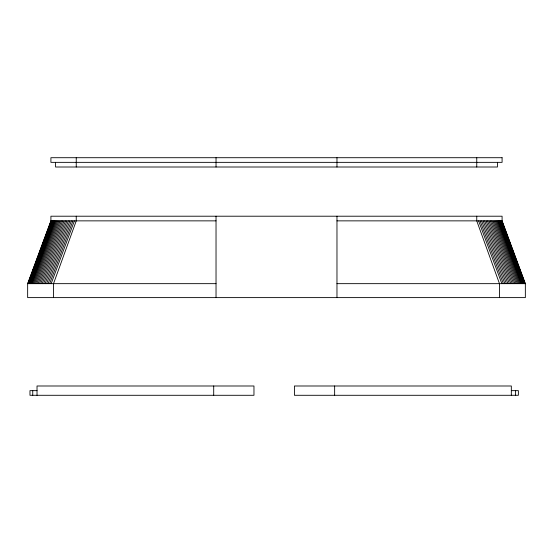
<?xml version="1.0" encoding="UTF-8"?>
<svg xmlns="http://www.w3.org/2000/svg" width="553" height="553" viewBox="0 0 553 553"><rect width="100%" height="100%" fill="white"/><g stroke="black" fill="none" stroke-linecap="round" stroke-linejoin="round"><path stroke-width="0.83" d="M27.65 283.661L50.911 220.861L50.911 216.209L502.089 216.209L502.089 220.861L525.35 283.661L525.35 297.611L27.65 297.611L27.65 283.661L216.029 283.661M27.837 283.661L51.097 220.861M28.099 283.661L51.353 220.861M28.445 283.661L51.706 220.861M28.894 283.661L52.155 220.861M29.44 283.661L52.701 220.861M30.076 283.661L53.337 220.861M30.802 283.661L54.063 220.861M31.618 283.661L54.878 220.861M32.516 283.661L55.777 220.861M33.498 283.661L56.752 220.861M34.549 283.661L57.809 220.861M35.675 283.661L58.936 220.861M36.864 283.661L60.125 220.861M38.122 283.661L61.376 220.861M39.429 283.661L62.683 220.861M40.784 283.661L64.044 220.861M42.187 283.661L65.448 220.861M43.632 283.661L66.885 220.861M45.104 283.661L68.358 220.861M46.604 283.661L69.858 220.861M48.118 283.661L71.378 220.861M49.652 283.661L72.906 220.861M51.153 283.661L74.406 220.861M50.911 220.861L216.029 220.861M336.971 220.861L502.089 220.861M336.971 283.661L525.35 283.661M37.023 390.646L29.973 390.646L29.973 395.291L253.965 395.291L253.965 385.994L37.023 385.994L37.023 395.291M511.331 390.646L518.375 390.646L518.375 395.291L294.424 395.291L294.424 385.994L511.331 385.994L511.331 395.291M501.903 220.861L525.163 283.661M501.647 220.861L524.901 283.661M501.295 220.861L524.555 283.661M500.845 220.861L524.106 283.661M500.299 220.861L523.56 283.661M499.663 220.861L522.924 283.661M498.937 220.861L522.198 283.661M498.122 220.861L521.382 283.661M497.223 220.861L520.484 283.661M496.248 220.861L519.502 283.661M495.191 220.861L518.451 283.661M494.064 220.861L517.325 283.661M492.875 220.861L516.136 283.661M491.624 220.861L514.878 283.661M490.317 220.861L513.571 283.661M488.956 220.861L512.216 283.661M487.552 220.861L510.813 283.661M486.115 220.861L509.368 283.661M484.642 220.861L507.896 283.661M483.142 220.861L506.396 283.661M481.622 220.861L504.882 283.661M480.094 220.861L503.348 283.661M478.594 220.861L501.848 283.661M515.603 390.646L515.603 395.291M499.483 297.611L499.483 283.661L476.755 220.861L476.755 216.209M497.444 162.354L497.444 167.006L55.556 167.006L55.556 162.354M476.755 157.709L476.755 167.006M336.971 157.709L336.971 167.006M336.971 216.209L336.971 297.611M334.641 385.994L334.641 395.291M216.029 157.709L216.029 167.006M216.029 216.209L216.029 297.611M213.707 385.994L213.707 395.291M76.245 157.709L76.245 167.006M76.245 216.209L76.245 220.861L53.517 283.661L53.517 297.611M32.745 390.646L32.745 395.291M502.089 157.709L50.911 157.709L50.911 162.354L502.089 162.354L502.089 157.709"/></g></svg>
